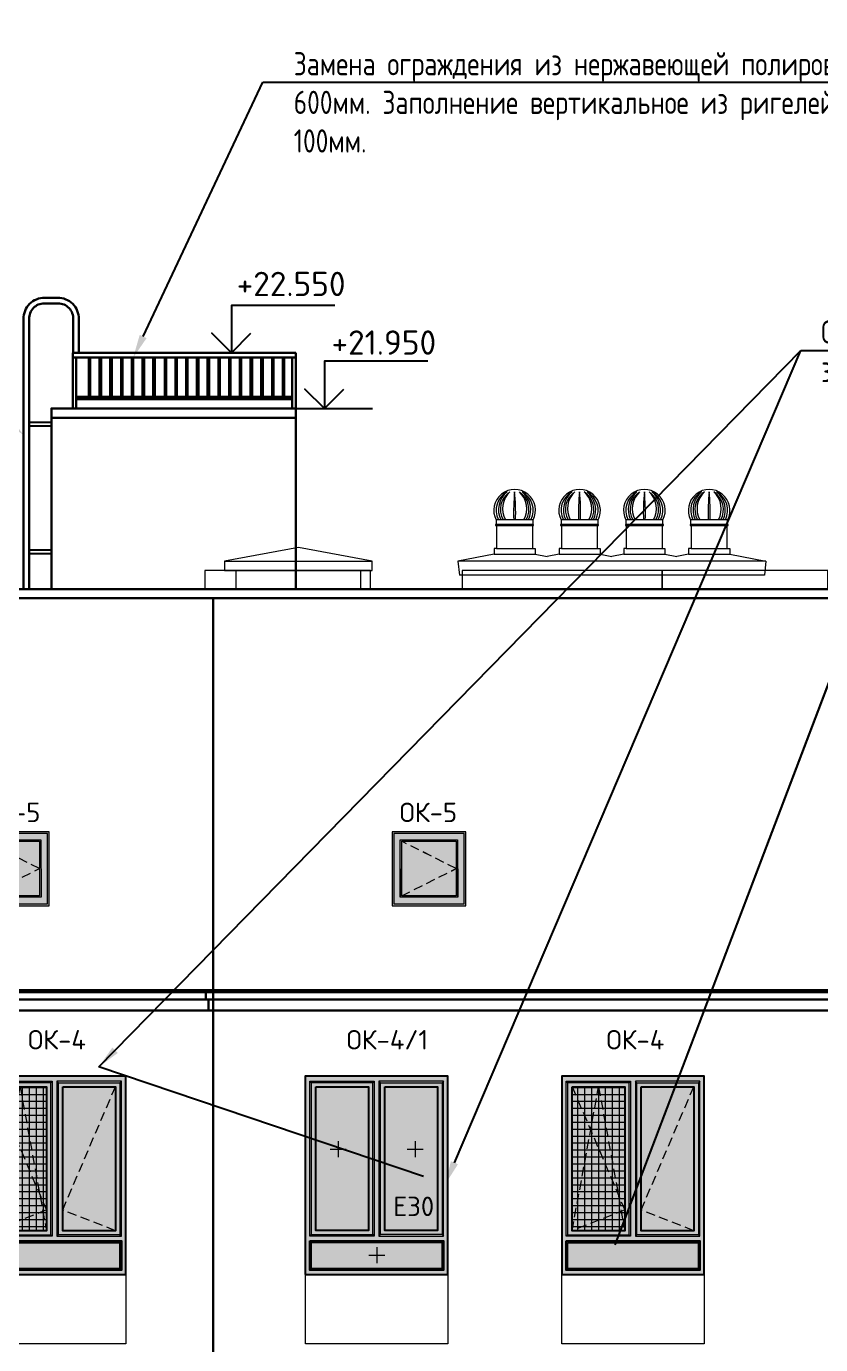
# Model space of a CAD drawing. Header units: millimetres. Extents: x -136099598 to 9192475, y 0 to 555997.
# Drawn here: x -296697 to -288114, y 300397 to 314629 of the extents above; entities that cross this region are included whole.
import ezdxf
from ezdxf import colors
from ezdxf.entities.mleader import LeaderData, LeaderLine
from ezdxf.math import Vec2, Vec3

# ---------------------------------------------------------------- set-up
doc = ezdxf.new("R2010")
doc.units = ezdxf.units.MM
doc.header["$MEASUREMENT"] = 0
doc.linetypes.add('ADSK_Штриховая_ш2 п1', pattern=[3, 2, -1])
doc.layers.get('0').update_dxf_attribs({"color": 250, "lineweight": 9})
doc.layers.add('!_Окно_00_Штрих_Стекло', color=7, linetype='Continuous', lineweight=0, true_color=0x737373)
doc.layers.add('RAL 7016', color=7, linetype='Continuous', lineweight=0, true_color=0x383e42)
for name, color, linetype in [('PDF _0', 7, 'Continuous'), ('PDF _PDF _0', 7, 'Continuous'), ('PDF _Текст', 7, 'Continuous')]:
    doc.layers.add(name, color=color, linetype=linetype)
for name, color, linetype, lineweight in [('АР-Выноски', 5, 'Continuous', 5), ('АР_вентшахты', 7, 'Continuous', 18), ('АР_вентшахты задний план', 8, 'Continuous', 18), ('АР_Выноски для экспертизы', 200, 'Continuous', 9), ('АР_Карниз основная часть 4 этажа', 103, 'Continuous', 30), ('АР_Отметки', 250, 'Continuous', 15), ('Подвал', 250, 'ADSK_Штриховая_ш2 п1', 30), ('РАЗМЕРЫ ВНУТРЕННИЕ', 137, 'Continuous', 5), ('СТЕНЫ кирпич ЛИДЕР', 250, 'Continuous', 15), ('Фасад_тонкие', 7, 'Continuous', 5), ('фасады', 7, 'Continuous', 9)]:
    doc.layers.add(name, color=color, linetype=linetype, lineweight=lineweight)
doc.styles.add('ICOCPEUR', font='isocpeur.ttf')
doc.styles.add('ISOCPEUR', font='isocpeur.ttf', dxfattribs={"width": 0.7})
doc.styles.add('PDF ISOCPEUR', font='isocpeur.ttf')

# ---------------------------------------------------------------- blocks, each defined once
blk = doc.blocks.new('A$Cbb492947')
at = {"layer": '!_Окно_00_Штрих_Стекло'}
h = blk.add_hatch(color=256, dxfattribs=at)
h.dxf.hatch_style = 1
h.set_gradient(color1=(70, 92, 124), color2=(219, 225, 235), name='CURVED')
h.paths.add_polyline_path([(113, 2027), (682, 2027), (682, 473), (113, 473)])
h.paths.add_polyline_path([(1427, 2027), (858, 2027), (858, 473), (1427, 473)])
h.paths.add_polyline_path([(63, 347), (1477, 347), (1477, 63), (63, 63)])
at = {"layer": 'PDF _PDF _0', "lineweight": 0, "true_color": 0x636466}
h = blk.add_hatch(dxfattribs=at)
h.set_pattern_fill('ANSI37', color=251, scale=600, angle=135)
h.set_pattern_definition([(180, (263, 473.496), (-7e-15, -75), []), (270, (263, 473.496), (75, -1e-14), [])])
h.paths.add_polyline_path([(682, 473), (682, 2027), (113, 2026), (113, 474)])
at = {"layer": 'RAL 7016'}
h = blk.add_hatch(color=256, dxfattribs=at)
h.dxf.hatch_style = 1
h.paths.add_polyline_path([(0, 0), (1540, 0), (1540, 2140), (0, 2140)])
h.paths.add_polyline_path([(63, 347), (1477, 347), (1477, 63), (63, 63)], flags=16)
h.paths.add_polyline_path([(858, 2027), (1427, 2027), (1427, 473), (858, 473)], flags=16)
h.paths.add_polyline_path([(113, 2027), (682, 2027), (682, 473), (113, 473)], flags=16)
at = {"layer": 'PDF _0', "linetype": 'ADSK_Штриховая_ш2 п1', "lineweight": 0, "ltscale": 50}
for p, q in [((113, 2027), (682, 697)), ((113, 473), (398, 2027)), ((398, 2027), (682, 473)), ((858, 697), (1427, 2027)), ((682, 697), (113, 473)), ((1427, 473), (858, 697))]:
    blk.add_line(p, q, dxfattribs=at)
at = {"layer": 'PDF _Текст'}
for points in [[(0, 0), (1540, 0), (1540, 2140), (0, 2140)], [(113, 2027), (682, 2027), (682, 473), (113, 473)], [(858, 2027), (1427, 2027), (1427, 473), (858, 473)], [(47, 363), (1493, 363), (1493, 47), (47, 47)], [(63, 347), (1477, 347), (1477, 63), (63, 63)]]:
    blk.add_lwpolyline(points, close=True, dxfattribs=at)
at = {"layer": 'РАЗМЕРЫ ВНУТРЕННИЕ'}
for p, q in [((47, 2086), (63, 2070)), ((729, 2070), (745, 2086)), ((812, 2070), (796, 2086)), ((1493, 2086), (1477, 2070)), ((63, 430), (47, 414)), ((729, 430), (745, 414)), ((812, 430), (796, 414)), ((1477, 430), (1493, 414))]:
    blk.add_line(p, q, dxfattribs=at)
at = {"layer": 'РАЗМЕРЫ ВНУТРЕННИЕ', "color": 7}
for points in [[(745, 414), (47, 414), (47, 2086), (745, 2086)], [(796, 414), (1493, 414), (1493, 2086), (796, 2086)]]:
    blk.add_lwpolyline(points, close=True, dxfattribs=at)
at = {"layer": 'РАЗМЕРЫ ВНУТРЕННИЕ'}
for points in [[(63, 430), (729, 430), (729, 2070), (63, 2070)], [(1477, 430), (812, 430), (812, 2070), (1477, 2070)]]:
    blk.add_lwpolyline(points, close=True, dxfattribs=at)
at = {"layer": 'PDF _Текст', "lineweight": 0, "insert": (483, 2429), "char_height": 210, "attachment_point": 7, "style": 'PDF ISOCPEUR'}
blk.add_mtext('ОК-4', dxfattribs=at)
blk = doc.blocks.new('A$C51732155')
at = {"layer": '!_Окно_00_Штрих_Стекло'}
h = blk.add_hatch(color=256, dxfattribs=at)
h.dxf.hatch_style = 1
h.set_gradient(color1=(70, 92, 124), color2=(219, 225, 235), name='CURVED')
h.paths.add_polyline_path([(104, 106), (693, 106), (693, 695), (104, 695)])
at = {"layer": 'RAL 7016', "ltscale": 100, "transparency": 33554687}
h = blk.add_hatch(color=256, dxfattribs=at)
h.dxf.hatch_style = 1
h.paths.add_polyline_path([(798, 798), (0, 798), (0, 0), (798, 0)])
h.paths.add_polyline_path([(693, 695), (693, 106), (104, 106), (104, 695)], flags=16)
at = {"layer": 'PDF _0', "lineweight": 0}
blk.add_lwpolyline([(89, 710), (708, 710), (709, 92), (89, 92)], close=True, dxfattribs=at)
at = {"layer": 'PDF _0', "linetype": 'ADSK_Штриховая_ш2 п1', "lineweight": 0, "ltscale": 50}
blk.add_lwpolyline([(104, 106), (693, 401), (104, 695)], dxfattribs=at)
at = {"layer": 'PDF _PDF _0', "lineweight": 0}
for points in [[(0, 0), (798, 0), (798, 798), (0, 798)], [(20, 20), (778, 20), (778, 778), (20, 778)], [(693, 106), (104, 106), (104, 695), (693, 695)]]:
    blk.add_lwpolyline(points, close=True, dxfattribs=at)
at = {"layer": 'PDF _Текст', "lineweight": 0, "insert": (81, 902), "char_height": 210, "attachment_point": 7, "style": 'PDF ISOCPEUR'}
blk.add_mtext('ОК-5', dxfattribs=at)
blk = doc.blocks.new('A$C62938759')
at = {"layer": '!_Окно_00_Штрих_Стекло'}
h = blk.add_hatch(color=256, dxfattribs=at)
h.dxf.hatch_style = 1
h.set_gradient(color1=(70, 92, 124), color2=(219, 225, 235), name='CURVED')
h.paths.add_polyline_path([(-986, 327), (-417, 327), (-417, -1226), (-986, -1226)])
h.paths.add_polyline_path([(328, 327), (-241, 327), (-241, -1226), (328, -1226)])
h.paths.add_polyline_path([(-1036, -1352), (378, -1352), (378, -1637), (-1036, -1637)])
at = {"layer": 'RAL 7016'}
h = blk.add_hatch(color=256, dxfattribs=at)
h.dxf.hatch_style = 1
h.paths.add_polyline_path([(-1099, -1700), (441, -1700), (441, 440), (-1099, 440)])
h.paths.add_polyline_path([(-1036, -1352), (378, -1352), (378, -1637), (-1036, -1637)], flags=16)
h.paths.add_polyline_path([(-241, 327), (328, 327), (328, -1226), (-241, -1226)], flags=16)
h.paths.add_polyline_path([(-986, 327), (-417, 327), (-417, -1226), (-986, -1226)], flags=16)
at = {"layer": 'PDF _PDF _0', "lineweight": 0}
for p, q in [((-745, -260), (-745, -432)), ((87, -260), (87, -432)), ((-831, -346), (-658, -346)), ((1, -346), (173, -346)), ((-327, -1404), (-327, -1576)), ((-414, -1490), (-241, -1490))]:
    blk.add_line(p, q, dxfattribs=at)
at = {"layer": 'PDF _Текст'}
for points in [[(-1099, -1700), (441, -1700), (441, 440), (-1099, 440)], [(-986, 327), (-417, 327), (-417, -1226), (-986, -1226)], [(-241, 327), (328, 327), (328, -1226), (-241, -1226)], [(-1052, -1336), (394, -1336), (394, -1653), (-1052, -1653)], [(-1036, -1352), (378, -1352), (378, -1637), (-1036, -1637)]]:
    blk.add_lwpolyline(points, close=True, dxfattribs=at)
at = {"layer": 'РАЗМЕРЫ ВНУТРЕННИЕ'}
for p, q in [((-1052, 386), (-1036, 370)), ((-370, 370), (-354, 386)), ((-287, 370), (-303, 386)), ((394, 386), (378, 370)), ((-1036, -1269), (-1052, -1285)), ((-370, -1269), (-354, -1285)), ((-287, -1269), (-303, -1285)), ((378, -1269), (394, -1285))]:
    blk.add_line(p, q, dxfattribs=at)
at = {"layer": 'РАЗМЕРЫ ВНУТРЕННИЕ', "color": 7}
for points in [[(-354, -1285), (-1052, -1285), (-1052, 386), (-354, 386)], [(-303, -1285), (394, -1285), (394, 386), (-303, 386)]]:
    blk.add_lwpolyline(points, close=True, dxfattribs=at)
at = {"layer": 'РАЗМЕРЫ ВНУТРЕННИЕ'}
for points in [[(-1036, -1269), (-370, -1269), (-370, 370), (-1036, 370)], [(378, -1269), (-287, -1269), (-287, 370), (378, 370)]]:
    blk.add_lwpolyline(points, close=True, dxfattribs=at)
at = {"layer": 'PDF _Текст', "lineweight": 0, "insert": (-654, 729), "char_height": 210, "attachment_point": 7, "style": 'PDF ISOCPEUR'}
blk.add_mtext('ОК-4/1', dxfattribs=at)
at = {"layer": 'PDF _Текст', "color": 1, "lineweight": 0, "insert": (-149, -1069), "char_height": 210, "attachment_point": 7, "style": 'PDF ISOCPEUR'}
blk.add_mtext('E30', dxfattribs=at)
blk = doc.blocks.new('Карниз основная часть')
at = {"layer": 'АР_Карниз основная часть 4 этажа', "ltscale": 150}
for points in [[(-350192, 304004), (-350242, 304004), (-350242, 304124), (-350272, 304124), (-350272, 304204), (-350192, 304224)], [(-350272, 304204), (-350192, 304204)], [(-350242, 304124), (-350192, 304124)]]:
    blk.add_lwpolyline(points, dxfattribs=at)
blk = doc.blocks.new('_DotSmall')
at = {"color": 0, "linetype": 'ByBlock', "const_width": 0.5}
blk.add_lwpolyline([(-0.0625, 0, 1), (0.0625, 0, 1)], format="xyb", close=True, dxfattribs=at)

msp = doc.modelspace()

# ---------------------------------------------------------------- linework, layer by layer
at = {"lineweight": 30, "ltscale": 150}
msp.add_line((-296194.9, 311053.9, 0), (-296194.9, 311104.4, 0), dxfattribs=at)
at = {"layer": 'PDF _0', "lineweight": 0}
msp.add_lwpolyline([(-292655.9, 305845.6), (-292036.7, 305845.6), (-292036.2, 305227.3), (-292655.4, 305227.3)], close=True, dxfattribs=at)
msp.add_lwpolyline([(-292655.9, 305845.6), (-292036.7, 305845.6), (-292036.2, 305227.3), (-292655.4, 305227.3)], close=True, dxfattribs=at)
msp.add_lwpolyline([(-292655.9, 305845.6), (-292036.7, 305845.6), (-292036.2, 305227.3), (-292655.4, 305227.3)], close=True, dxfattribs=at)
msp.add_lwpolyline([(-292655.9, 305845.6), (-292036.7, 305845.6), (-292036.2, 305227.3), (-292655.4, 305227.3)], close=True, dxfattribs=at)
msp.add_lwpolyline([(-292655.9, 305845.6), (-292036.7, 305845.6), (-292036.2, 305227.3), (-292655.4, 305227.3)], close=True, dxfattribs=at)
msp.add_lwpolyline([(-292655.9, 305845.6), (-292036.7, 305845.6), (-292036.2, 305227.3), (-292655.4, 305227.3)], close=True, dxfattribs=at)
msp.add_lwpolyline([(-292655.9, 305845.6), (-292036.7, 305845.6), (-292036.2, 305227.3), (-292655.4, 305227.3)], close=True, dxfattribs=at)
msp.add_lwpolyline([(-292655.9, 305845.6), (-292036.7, 305845.6), (-292036.2, 305227.3), (-292655.4, 305227.3)], close=True, dxfattribs=at)
msp.add_lwpolyline([(-292655.9, 305845.6), (-292036.7, 305845.6), (-292036.2, 305227.3), (-292655.4, 305227.3)], close=True, dxfattribs=at)
msp.add_lwpolyline([(-292655.9, 305845.6), (-292036.7, 305845.6), (-292036.2, 305227.3), (-292655.4, 305227.3)], close=True, dxfattribs=at)
msp.add_lwpolyline([(-292655.9, 305845.6), (-292036.7, 305845.6), (-292036.2, 305227.3), (-292655.4, 305227.3)], close=True, dxfattribs=at)
msp.add_lwpolyline([(-292655.9, 305845.6), (-292036.7, 305845.6), (-292036.2, 305227.3), (-292655.4, 305227.3)], close=True, dxfattribs=at)
msp.add_lwpolyline([(-292655.9, 305845.6), (-292036.7, 305845.6), (-292036.2, 305227.3), (-292655.4, 305227.3)], close=True, dxfattribs=at)
msp.add_lwpolyline([(-292655.9, 305845.6), (-292036.7, 305845.6), (-292036.2, 305227.3), (-292655.4, 305227.3)], close=True, dxfattribs=at)
msp.add_lwpolyline([(-292655.9, 305845.6), (-292036.7, 305845.6), (-292036.2, 305227.3), (-292655.4, 305227.3)], close=True, dxfattribs=at)
msp.add_lwpolyline([(-292655.9, 305845.6), (-292036.7, 305845.6), (-292036.2, 305227.3), (-292655.4, 305227.3)], close=True, dxfattribs=at)
msp.add_lwpolyline([(-292655.9, 305845.6), (-292036.7, 305845.6), (-292036.2, 305227.3), (-292655.4, 305227.3)], close=True, dxfattribs=at)
msp.add_lwpolyline([(-292655.9, 305845.6), (-292036.7, 305845.6), (-292036.2, 305227.3), (-292655.4, 305227.3)], close=True, dxfattribs=at)
at = {"layer": 'PDF _0', "linetype": 'ADSK_Штриховая_ш2 п1', "lineweight": 0, "ltscale": 50}
msp.add_lwpolyline([(-292640.9, 305241.3), (-292051.7, 305536), (-292640.9, 305830.6)], dxfattribs=at)
msp.add_lwpolyline([(-292640.9, 305241.3), (-292051.7, 305536), (-292640.9, 305830.6)], dxfattribs=at)
msp.add_lwpolyline([(-292640.9, 305241.3), (-292051.7, 305536), (-292640.9, 305830.6)], dxfattribs=at)
msp.add_lwpolyline([(-292640.9, 305241.3), (-292051.7, 305536), (-292640.9, 305830.6)], dxfattribs=at)
msp.add_lwpolyline([(-292640.9, 305241.3), (-292051.7, 305536), (-292640.9, 305830.6)], dxfattribs=at)
msp.add_lwpolyline([(-292640.9, 305241.3), (-292051.7, 305536), (-292640.9, 305830.6)], dxfattribs=at)
msp.add_lwpolyline([(-292640.9, 305241.3), (-292051.7, 305536), (-292640.9, 305830.6)], dxfattribs=at)
msp.add_lwpolyline([(-292640.9, 305241.3), (-292051.7, 305536), (-292640.9, 305830.6)], dxfattribs=at)
msp.add_lwpolyline([(-292640.9, 305241.3), (-292051.7, 305536), (-292640.9, 305830.6)], dxfattribs=at)
msp.add_lwpolyline([(-292640.9, 305241.3), (-292051.7, 305536), (-292640.9, 305830.6)], dxfattribs=at)
msp.add_lwpolyline([(-292640.9, 305241.3), (-292051.7, 305536), (-292640.9, 305830.6)], dxfattribs=at)
msp.add_lwpolyline([(-292640.9, 305241.3), (-292051.7, 305536), (-292640.9, 305830.6)], dxfattribs=at)
msp.add_lwpolyline([(-292640.9, 305241.3), (-292051.7, 305536), (-292640.9, 305830.6)], dxfattribs=at)
msp.add_lwpolyline([(-292640.9, 305241.3), (-292051.7, 305536), (-292640.9, 305830.6)], dxfattribs=at)
msp.add_lwpolyline([(-292640.9, 305241.3), (-292051.7, 305536), (-292640.9, 305830.6)], dxfattribs=at)
msp.add_lwpolyline([(-292640.9, 305241.3), (-292051.7, 305536), (-292640.9, 305830.6)], dxfattribs=at)
msp.add_lwpolyline([(-292640.9, 305241.3), (-292051.7, 305536), (-292640.9, 305830.6)], dxfattribs=at)
msp.add_lwpolyline([(-292640.9, 305241.3), (-292051.7, 305536), (-292640.9, 305830.6)], dxfattribs=at)
at = {"layer": 'PDF _PDF _0', "lineweight": 0}
for points in [[(-292744.8, 305135.4), (-291946.8, 305135.4), (-291946.8, 305933.6), (-292744.8, 305933.6)], [(-292744.8, 305135.4), (-291946.8, 305135.4), (-291946.8, 305933.6), (-292744.8, 305933.6)], [(-292744.8, 305135.4), (-291946.8, 305135.4), (-291946.8, 305933.6), (-292744.8, 305933.6)], [(-292744.8, 305135.4), (-291946.8, 305135.4), (-291946.8, 305933.6), (-292744.8, 305933.6)], [(-292744.8, 305135.4), (-291946.8, 305135.4), (-291946.8, 305933.6), (-292744.8, 305933.6)], [(-292744.8, 305135.4), (-291946.8, 305135.4), (-291946.8, 305933.6), (-292744.8, 305933.6)], [(-292744.8, 305135.4), (-291946.8, 305135.4), (-291946.8, 305933.6), (-292744.8, 305933.6)], [(-292744.8, 305135.4), (-291946.8, 305135.4), (-291946.8, 305933.6), (-292744.8, 305933.6)], [(-292744.8, 305135.4), (-291946.8, 305135.4), (-291946.8, 305933.6), (-292744.8, 305933.6)], [(-292744.8, 305135.4), (-291946.8, 305135.4), (-291946.8, 305933.6), (-292744.8, 305933.6)], [(-292744.8, 305135.4), (-291946.8, 305135.4), (-291946.8, 305933.6), (-292744.8, 305933.6)], [(-292744.8, 305135.4), (-291946.8, 305135.4), (-291946.8, 305933.6), (-292744.8, 305933.6)], [(-292744.8, 305135.4), (-291946.8, 305135.4), (-291946.8, 305933.6), (-292744.8, 305933.6)], [(-292744.8, 305135.4), (-291946.8, 305135.4), (-291946.8, 305933.6), (-292744.8, 305933.6)], [(-292744.8, 305135.4), (-291946.8, 305135.4), (-291946.8, 305933.6), (-292744.8, 305933.6)], [(-292744.8, 305135.4), (-291946.8, 305135.4), (-291946.8, 305933.6), (-292744.8, 305933.6)], [(-292744.8, 305135.4), (-291946.8, 305135.4), (-291946.8, 305933.6), (-292744.8, 305933.6)], [(-292744.8, 305135.4), (-291946.8, 305135.4), (-291946.8, 305933.6), (-292744.8, 305933.6)], [(-292724.8, 305155.4), (-291966.8, 305155.4), (-291966.8, 305913.6), (-292724.8, 305913.6)], [(-292724.8, 305155.4), (-291966.8, 305155.4), (-291966.8, 305913.6), (-292724.8, 305913.6)], [(-292724.8, 305155.4), (-291966.8, 305155.4), (-291966.8, 305913.6), (-292724.8, 305913.6)], [(-292724.8, 305155.4), (-291966.8, 305155.4), (-291966.8, 305913.6), (-292724.8, 305913.6)], [(-292724.8, 305155.4), (-291966.8, 305155.4), (-291966.8, 305913.6), (-292724.8, 305913.6)], [(-292724.8, 305155.4), (-291966.8, 305155.4), (-291966.8, 305913.6), (-292724.8, 305913.6)], [(-292724.8, 305155.4), (-291966.8, 305155.4), (-291966.8, 305913.6), (-292724.8, 305913.6)], [(-292724.8, 305155.4), (-291966.8, 305155.4), (-291966.8, 305913.6), (-292724.8, 305913.6)], [(-292724.8, 305155.4), (-291966.8, 305155.4), (-291966.8, 305913.6), (-292724.8, 305913.6)], [(-292724.8, 305155.4), (-291966.8, 305155.4), (-291966.8, 305913.6), (-292724.8, 305913.6)], [(-292724.8, 305155.4), (-291966.8, 305155.4), (-291966.8, 305913.6), (-292724.8, 305913.6)], [(-292724.8, 305155.4), (-291966.8, 305155.4), (-291966.8, 305913.6), (-292724.8, 305913.6)], [(-292724.8, 305155.4), (-291966.8, 305155.4), (-291966.8, 305913.6), (-292724.8, 305913.6)], [(-292724.8, 305155.4), (-291966.8, 305155.4), (-291966.8, 305913.6), (-292724.8, 305913.6)], [(-292724.8, 305155.4), (-291966.8, 305155.4), (-291966.8, 305913.6), (-292724.8, 305913.6)], [(-292724.8, 305155.4), (-291966.8, 305155.4), (-291966.8, 305913.6), (-292724.8, 305913.6)], [(-292724.8, 305155.4), (-291966.8, 305155.4), (-291966.8, 305913.6), (-292724.8, 305913.6)], [(-292724.8, 305155.4), (-291966.8, 305155.4), (-291966.8, 305913.6), (-292724.8, 305913.6)], [(-292051.7, 305241.3), (-292640.9, 305241.3), (-292640.9, 305830.6), (-292051.7, 305830.6)], [(-292051.7, 305241.3), (-292640.9, 305241.3), (-292640.9, 305830.6), (-292051.7, 305830.6)], [(-292051.7, 305241.3), (-292640.9, 305241.3), (-292640.9, 305830.6), (-292051.7, 305830.6)], [(-292051.7, 305241.3), (-292640.9, 305241.3), (-292640.9, 305830.6), (-292051.7, 305830.6)], [(-292051.7, 305241.3), (-292640.9, 305241.3), (-292640.9, 305830.6), (-292051.7, 305830.6)], [(-292051.7, 305241.3), (-292640.9, 305241.3), (-292640.9, 305830.6), (-292051.7, 305830.6)], [(-292051.7, 305241.3), (-292640.9, 305241.3), (-292640.9, 305830.6), (-292051.7, 305830.6)], [(-292051.7, 305241.3), (-292640.9, 305241.3), (-292640.9, 305830.6), (-292051.7, 305830.6)], [(-292051.7, 305241.3), (-292640.9, 305241.3), (-292640.9, 305830.6), (-292051.7, 305830.6)], [(-292051.7, 305241.3), (-292640.9, 305241.3), (-292640.9, 305830.6), (-292051.7, 305830.6)], [(-292051.7, 305241.3), (-292640.9, 305241.3), (-292640.9, 305830.6), (-292051.7, 305830.6)], [(-292051.7, 305241.3), (-292640.9, 305241.3), (-292640.9, 305830.6), (-292051.7, 305830.6)], [(-292051.7, 305241.3), (-292640.9, 305241.3), (-292640.9, 305830.6), (-292051.7, 305830.6)], [(-292051.7, 305241.3), (-292640.9, 305241.3), (-292640.9, 305830.6), (-292051.7, 305830.6)], [(-292051.7, 305241.3), (-292640.9, 305241.3), (-292640.9, 305830.6), (-292051.7, 305830.6)], [(-292051.7, 305241.3), (-292640.9, 305241.3), (-292640.9, 305830.6), (-292051.7, 305830.6)], [(-292051.7, 305241.3), (-292640.9, 305241.3), (-292640.9, 305830.6), (-292051.7, 305830.6)], [(-292051.7, 305241.3), (-292640.9, 305241.3), (-292640.9, 305830.6), (-292051.7, 305830.6)]]:
    msp.add_lwpolyline(points, close=True, dxfattribs=at)
at = {"layer": 'АР_вентшахты', "ltscale": 150}
for p, q in [((-291615.6, 308990.6), (-291225.6, 308990.6)), ((-290913.8, 308990.6), (-290523.8, 308990.6)), ((-290213.8, 308990.6), (-289823.8, 308990.6)), ((-289513.8, 308990.6), (-289123.8, 308990.6)), ((-288706, 308853.6), (-292033.4, 308853.6)), ((-291642.4, 308930.3), (-291198.8, 308930.3)), ((-290940.6, 308930.3), (-290497, 308930.3)), ((-290240.6, 308930.3), (-289797, 308930.3)), ((-289540.6, 308930.3), (-289097, 308930.3)), ((-288722.1, 308703.5), (-292017.3, 308703.5))]:
    msp.add_line(p, q, dxfattribs=at)
at = {"layer": 'АР_вентшахты', "color": 18, "ltscale": 150, "true_color": 0x000000}
for points in [[(-291620.6, 309250.6), (-291220.6, 309250.6), (-291220.6, 309300.6), (-291620.6, 309300.6)], [(-290918.8, 309250.6), (-290518.8, 309250.6), (-290518.8, 309300.6), (-290918.8, 309300.6)], [(-290218.8, 309250.6), (-289818.8, 309250.6), (-289818.8, 309300.6), (-290218.8, 309300.6)], [(-289518.8, 309250.6), (-289118.8, 309250.6), (-289118.8, 309300.6), (-289518.8, 309300.6)], [(-291625.6, 309240.6), (-291215.6, 309240.6), (-291215.6, 309250.6), (-291625.6, 309250.6)], [(-291615.6, 308990.6), (-291225.6, 308990.6), (-291225.6, 309240.6), (-291615.6, 309240.6)], [(-290923.8, 309240.6), (-290513.8, 309240.6), (-290513.8, 309250.6), (-290923.8, 309250.6)], [(-290913.8, 308990.6), (-290523.8, 308990.6), (-290523.8, 309240.6), (-290913.8, 309240.6)], [(-290223.8, 309240.6), (-289813.8, 309240.6), (-289813.8, 309250.6), (-290223.8, 309250.6)], [(-290213.8, 308990.6), (-289823.8, 308990.6), (-289823.8, 309240.6), (-290213.8, 309240.6)], [(-289523.8, 309240.6), (-289113.8, 309240.6), (-289113.8, 309250.6), (-289523.8, 309250.6)], [(-289513.8, 308990.6), (-289123.8, 308990.6), (-289123.8, 309240.6), (-289513.8, 309240.6)]]:
    msp.add_lwpolyline(points, close=True, dxfattribs=at)
for points in [[(-291420.6, 309300.6), (-291430.6, 309300.6)], [(-290718.8, 309300.6), (-290728.8, 309300.6)], [(-290018.8, 309300.6), (-290028.8, 309300.6)], [(-289318.8, 309300.6), (-289328.8, 309300.6)]]:
    msp.add_lwpolyline(points, dxfattribs=at)
at = {"layer": 'АР_вентшахты', "ltscale": 150}
for points in [[(-294555, 308853.6), (-292959, 308853.6), (-293757, 309003.6), (-294555, 308853.6), (-294555, 308753.6), (-292959, 308753.6), (-292959, 308853.6)], [(-291615.6, 308990.6), (-291642.4, 308990.6), (-291642.4, 308930.3), (-292033.4, 308853.6), (-292017.3, 308703.5)], [(-291225.6, 308990.6), (-291198.8, 308990.6), (-291198.8, 308930.3), (-291069.7, 308905)], [(-290913.8, 308990.6), (-290940.6, 308990.6), (-290940.6, 308930.3), (-291069.7, 308905)], [(-290523.8, 308990.6), (-290497, 308990.6), (-290497, 308930.3), (-290368.8, 308905.2)], [(-290213.8, 308990.6), (-290240.6, 308990.6), (-290240.6, 308930.3), (-290368.8, 308905.2)], [(-289823.8, 308990.6), (-289797, 308990.6), (-289797, 308930.3), (-289668.8, 308905.2)], [(-289513.8, 308990.6), (-289540.6, 308990.6), (-289540.6, 308930.3), (-289668.8, 308905.2)], [(-289123.8, 308990.6), (-289097, 308990.6), (-289097, 308930.3), (-288706, 308853.6), (-288722.1, 308703.5)]]:
    msp.add_lwpolyline(points, dxfattribs=at)
for points in [[(-294433, 308553.5), (-293081, 308553.5), (-293081, 308753.6), (-294433, 308753.6)], [(-289826.3, 308553.5), (-288036.3, 308553.5), (-288036.3, 308753.6), (-289826.3, 308753.6)]]:
    msp.add_lwpolyline(points, close=True, dxfattribs=at)
at = {"layer": 'АР_вентшахты', "color": 18, "ltscale": 150, "true_color": 0x000000}
for centre, radius, start, end in [((-291420.6, 309403.7), 225, 332.73396, 207.26604), ((-291395.6, 309404.6), 225.4, 118.00131, 207.48123), ((-291344, 309408.3), 250.9, 128.87146, 205.42028), ((-291345.6, 309412.2), 229.1, 123.3081, 209.17251), ((-291303.8, 309420.9), 248, 132.52073, 209.0317), ((-289165.5, 309377.6), 2266.5, 174.27442, 181.94602), ((-293675.8, 309377.6), 2266.5, 358.05398, 5.72558), ((-291495.6, 309412.2), 229.1, 330.82749, 56.6919), ((-291537.4, 309420.9), 248, 330.9683, 47.47927), ((-291497.3, 309408.3), 250.9, 334.57972, 51.12854), ((-291445.6, 309404.6), 225.4, 332.51877, 61.99869), ((-290718.8, 309403.7), 225, 332.73396, 207.26604), ((-290693.8, 309404.6), 225.4, 118.00131, 207.48123), ((-290642.2, 309408.3), 250.9, 128.87146, 205.42028), ((-290643.8, 309412.2), 229.1, 123.3081, 209.17251), ((-290602, 309420.9), 248, 132.52073, 209.0317), ((-288463.6, 309377.6), 2266.5, 174.27442, 181.94602), ((-292974, 309377.6), 2266.5, 358.05398, 5.72558), ((-290793.8, 309412.2), 229.1, 330.82749, 56.6919), ((-290835.6, 309420.9), 248, 330.9683, 47.47927), ((-290795.4, 309408.3), 250.9, 334.57972, 51.12854), ((-290743.8, 309404.6), 225.4, 332.51877, 61.99869), ((-290018.8, 309403.7), 225, 332.73396, 207.26604), ((-289993.8, 309404.6), 225.4, 118.00131, 207.48123), ((-289942.2, 309408.3), 250.9, 128.87146, 205.42028), ((-289943.8, 309412.2), 229.1, 123.3081, 209.17251), ((-289902, 309420.9), 248, 132.52073, 209.0317), ((-287763.6, 309377.6), 2266.5, 174.27442, 181.94602), ((-292274, 309377.6), 2266.5, 358.05398, 5.72558), ((-290093.8, 309412.2), 229.1, 330.82749, 56.6919), ((-290135.6, 309420.9), 248, 330.9683, 47.47927), ((-290095.4, 309408.3), 250.9, 334.57972, 51.12854), ((-290043.8, 309404.6), 225.4, 332.51877, 61.99869), ((-289318.8, 309403.7), 225, 332.73396, 207.26604), ((-289293.8, 309404.6), 225.4, 118.00131, 207.48123), ((-289242.2, 309408.3), 250.9, 128.87146, 205.42028), ((-289243.8, 309412.2), 229.1, 123.3081, 209.17251), ((-289202, 309420.9), 248, 132.52073, 209.0317), ((-287063.6, 309377.6), 2266.5, 174.27442, 181.94602), ((-291574, 309377.6), 2266.5, 358.05398, 5.72558), ((-289393.8, 309412.2), 229.1, 330.82749, 56.6919), ((-289435.6, 309420.9), 248, 330.9683, 47.47927), ((-289395.4, 309408.3), 250.9, 334.57972, 51.12854), ((-289343.8, 309404.6), 225.4, 332.51877, 61.99869)]:
    msp.add_arc(centre, radius, start, end, dxfattribs=at)
at = {"layer": 'АР_вентшахты задний план', "ltscale": 150}
for points in [[(-294767, 308553.5), (-292977, 308553.5), (-292977, 308753.6), (-294767, 308753.6)], [(-291987, 308553.5), (-289826.3, 308553.5), (-289826.3, 308753.6), (-291987, 308753.6)]]:
    msp.add_lwpolyline(points, close=True, dxfattribs=at)
at = {"layer": 'АР_Выноски для экспертизы', "linetype": 'ByBlock', "lineweight": -2}
msp.add_line((-288327.9, 311128.7), (-288133.3, 311128.7), dxfattribs=at)
msp.add_line((-288327.9, 311128.7), (-288133.3, 311128.7), dxfattribs=at)
for points in [[(-295737.4, 303575), (-288327.9, 311128.7)], [(-295737.4, 303575), (-288327.9, 311128.7)], [(-292071.2, 302360.5), (-288327.9, 311128.7)], [(-292071.2, 302360.5), (-288327.9, 311128.7)], [(-288133.3, 311128.7), (-281068.3, 311128.7)], [(-288133.3, 311128.7), (-281068.3, 311128.7)], [(-290335.8, 301475.2), (-287106.3, 309957.6)], [(-290335.8, 301475.2), (-287106.3, 309957.6)]]:
    msp.add_lwpolyline(points, dxfattribs=at)
at = {"layer": 'АР_Выноски для экспертизы'}
for points in [[(-295707.7, 303545.8), (-295912.5, 303396.6), (-295767.2, 303604.2)], [(-295707.7, 303545.8), (-295912.5, 303396.6), (-295767.2, 303604.2)], [(-292032.9, 302344.1), (-292169.4, 302130.6), (-292109.5, 302376.9)], [(-292032.9, 302344.1), (-292169.4, 302130.6), (-292109.5, 302376.9)]]:
    msp.add_solid(points, dxfattribs=at)
at = {"layer": 'АР_Карниз основная часть 4 этажа', "ltscale": 150}
for points in [[(-310755.8, 304222.7), (-281257, 304222.7)], [(-310755.8, 304202.7), (-281257, 304202.7)], [(-310755.8, 304122.7), (-281257, 304122.7)], [(-310755.8, 304002.7), (-281257, 304003.6)]]:
    msp.add_lwpolyline(points, dxfattribs=at)
at = {"layer": 'СТЕНЫ кирпич ЛИДЕР', "lineweight": 25, "ltscale": 100}
for p, q in [((-296666.6, 310354.8, 0), (-296425.4, 310354.8, 0)), ((-296666.6, 310314.8, 0), (-296425.4, 310314.8, 0)), ((-296666.7, 308977, 0), (-296425.4, 308977, 0)), ((-296666.7, 308937, 0), (-296425.4, 308937, 0))]:
    msp.add_line(p, q, dxfattribs=at)
at = {"layer": 'СТЕНЫ кирпич ЛИДЕР', "lineweight": 30, "ltscale": 100}
for p, q in [((-350192, 308453.6), (-281257, 308453.6)), ((-294677, 287771.4), (-294677, 308453.6))]:
    msp.add_line(p, q, dxfattribs=at)
msp.add_lwpolyline([(-350192, 308553.5), (-281256.6, 308553.5), (-281256.6, 308453.6), (-350192, 308453.6)], close=True, dxfattribs=at)
at = {"layer": 'СТЕНЫ кирпич ЛИДЕР', "ltscale": 100}
for points in [[(-297162, 301153.6), (-295621.8, 301153.6), (-295621.8, 300405.1), (-297162, 300405.1)], [(-293682, 301153.6), (-292141.8, 301153.6), (-292141.8, 300405.1), (-293682, 300405.1)], [(-290912, 301153.6), (-289371.8, 301153.6), (-289371.8, 300405.1), (-290912, 300405.1)]]:
    msp.add_lwpolyline(points, close=True, dxfattribs=at)
at = {"layer": 'Фасад_тонкие', "lineweight": 25}
for p, q in [((-295076.4, 311104.5, 0), (-294512.9, 311104.5, 0)), ((-293802.8, 310503.9), (-293143.9, 310503.9)), ((-293520.9, 310503.6, 0), (-292957.4, 310503.6, 0))]:
    msp.add_line(p, q, dxfattribs=at)
at = {"layer": 'Фасад_тонкие', "lineweight": 25, "elevation": 0}
msp.add_lwpolyline([(-293364.6, 311615.6), (-294480.3, 311615.7), (-294480.4, 311104.7), (-294693.7, 311314.6), (-294480.4, 311104.7), (-294271.4, 311314.6)], dxfattribs=at)
at = {"layer": 'Фасад_тонкие', "lineweight": 25}
msp.add_lwpolyline([(-292357.6, 311013.8), (-293473.3, 311013.9), (-293473.4, 310503.9), (-293686.7, 310712.9), (-293473.4, 310503.9), (-293264.4, 310712.8)], dxfattribs=at)
at = {"layer": 'фасады', "lineweight": 30, "ltscale": 150, "elevation": 0}
for points in [[(-296726.6, 308553.3), (-296726.6, 311469.4, -0.428318), (-296498.6, 311697.4), (-296358.6, 311697.4, -0.4282879), (-296130.6, 311469.4), (-296130.6, 311100.4)], [(-296666.6, 308553.3), (-296666.6, 311470.2, -0.4229742), (-296503.9, 311637.4), (-296353.3, 311637.4, -0.4296737), (-296190.6, 311466.1), (-296190.6, 311100.4)]]:
    msp.add_lwpolyline(points, format="xyb", dxfattribs=at)
for points in [[(-296194.9, 311104.7), (-293785.4, 311104.8)], [(-296194.9, 310503.9), (-296194.9, 311053.9), (-296156.9, 311053.9), (-296156.9, 310503.9), (-296194.9, 310503.9)], [(-296194.9, 311053.6), (-293785.4, 311053.8)], [(-296194.9, 310503.7), (-296194.9, 311053.6), (-296156.9, 311053.6), (-296156.9, 310503.7), (-296194.9, 310503.7)], [(-296022.9, 311053.3), (-296022.9, 310628.5), (-296022.9, 310628.5)], [(-296006.9, 310628.5), (-296006.9, 311053.3)], [(-295905.7, 311053.9), (-295905.7, 310629), (-295905.7, 310629)], [(-295889.7, 310629), (-295889.7, 311053.9)], [(-295789.3, 311053.9), (-295789.3, 310629), (-295789.3, 310629)], [(-295773.3, 310629), (-295773.3, 311053.9)], [(-295673.3, 311053.9), (-295673.3, 310629), (-295673.3, 310629)], [(-295657.3, 310629), (-295657.3, 311053.9)], [(-295557.3, 311053.9), (-295557.3, 310629), (-295557.3, 310629)], [(-295541.3, 310629), (-295541.3, 311053.9)], [(-295441.3, 311053.9), (-295441.3, 310629), (-295441.3, 310629)], [(-295425.3, 310629), (-295425.3, 311053.9)], [(-295325.3, 311053.9), (-295325.3, 310629), (-295325.3, 310629)], [(-295309.3, 310629), (-295309.3, 311053.9)], [(-295201.7, 311053.3), (-295201.7, 310628.5), (-295201.7, 310628.5)], [(-295185.7, 310628.5), (-295185.7, 311053.3)], [(-295085.7, 311053.3), (-295085.7, 310628.5), (-295085.7, 310628.5)], [(-295069.7, 310628.5), (-295069.7, 311053.3)], [(-294969.7, 311053.3), (-294969.7, 310628.5), (-294969.7, 310628.5)], [(-294953.7, 310628.5), (-294953.7, 311053.3)], [(-294853.7, 311053.3), (-294853.7, 310628.5), (-294853.7, 310628.5)], [(-294837.7, 310628.5), (-294837.7, 311053.3)], [(-294737.7, 311053.3), (-294737.7, 310628.5), (-294737.7, 310628.5)], [(-294721.7, 310628.5), (-294721.7, 311053.3)], [(-294621.7, 311053.3), (-294621.7, 310628.5), (-294621.7, 310628.5)], [(-294605.7, 310628.5), (-294605.7, 311053.3)], [(-294505.7, 311053.3), (-294505.7, 310628.5), (-294505.7, 310628.5)], [(-294489.7, 310628.5), (-294489.7, 311053.3)], [(-294389.7, 311053.3), (-294389.7, 310628.5), (-294389.7, 310628.5)], [(-294373.7, 310628.5), (-294373.7, 311053.3)], [(-294273.7, 311053.3), (-294273.7, 310628.5), (-294273.7, 310628.5)], [(-294257.7, 310628.5), (-294257.7, 311053.3)], [(-294157.7, 311053.3), (-294157.7, 310628.5), (-294157.7, 310628.5)], [(-294141.7, 310628.5), (-294141.7, 311053.3)], [(-294041.7, 311053.3), (-294041.7, 310628.5), (-294041.7, 310628.5)], [(-294025.7, 310628.5), (-294025.7, 311053.3)], [(-293925.7, 311053.3), (-293925.7, 310628.5), (-293925.7, 310628.5)], [(-293909.7, 310628.5), (-293909.7, 311053.3)], [(-296156.9, 310603.6), (-293823.4, 310603.6), (-293823.4, 310628.6), (-296156.9, 310628.6)]]:
    msp.add_lwpolyline(points, dxfattribs=at)
at = {"layer": 'фасады', "lineweight": 30, "ltscale": 150}
for points in [[(-293823.4, 310503.7), (-293823.4, 311053.6), (-293785.4, 311053.6), (-293785.4, 310503.7), (-293823.4, 310503.7)], [(-293785.4, 311053.6), (-293785.4, 311103.6)]]:
    msp.add_lwpolyline(points, dxfattribs=at)
for points in [[(-293785.4, 308553.3), (-296425.4, 308553.3), (-296425.4, 310404), (-293785.4, 310404)], [(-293785.4, 310503.9), (-296424.9, 310503.9), (-296424.9, 310404), (-293785.4, 310404)]]:
    msp.add_lwpolyline(points, close=True, dxfattribs=at)

# ---------------------------------------------------------------- block references
at = {"ltscale": 150}
msp.add_blockref('A$C62938759', (-292583.2, 302853.3), dxfattribs=at)
at = {"layer": 'АР_Карниз основная часть 4 этажа'}
msp.add_blockref('Карниз основная часть', (55514.9, -0.8), dxfattribs=at)
at = {"layer": 'Подвал', "ltscale": 150}
for name, p in [('A$C51732155', (-297247, 305135.4)), ('A$C51732155', (-292744.8, 305135.4)), ('A$Cbb492947', (-297162, 301153.6)), ('A$Cbb492947', (-290912, 301153.6))]:
    msp.add_blockref(name, p, dxfattribs=at)

# ---------------------------------------------------------------- texts
at = {"layer": 'PDF _Текст', "lineweight": 0, "insert": (-292663.5, 306036.9), "char_height": 209.99, "attachment_point": 7, "style": 'PDF ISOCPEUR'}
msp.add_mtext('ОК-5', dxfattribs=at)
msp.add_mtext('ОК-5', dxfattribs=at)
msp.add_mtext('ОК-5', dxfattribs=at)
msp.add_mtext('ОК-5', dxfattribs=at)
msp.add_mtext('ОК-5', dxfattribs=at)
msp.add_mtext('ОК-5', dxfattribs=at)
msp.add_mtext('ОК-5', dxfattribs=at)
msp.add_mtext('ОК-5', dxfattribs=at)
msp.add_mtext('ОК-5', dxfattribs=at)
msp.add_mtext('ОК-5', dxfattribs=at)
msp.add_mtext('ОК-5', dxfattribs=at)
msp.add_mtext('ОК-5', dxfattribs=at)
msp.add_mtext('ОК-5', dxfattribs=at)
msp.add_mtext('ОК-5', dxfattribs=at)
msp.add_mtext('ОК-5', dxfattribs=at)
msp.add_mtext('ОК-5', dxfattribs=at)
msp.add_mtext('ОК-5', dxfattribs=at)
msp.add_mtext('ОК-5', dxfattribs=at)
at = {"layer": 'Фасад_тонкие', "lineweight": 25, "char_height": 262.49, "attachment_point": 7, "rotation": 359.99739, "style": 'PDF ISOCPEUR'}
for s, insert in [('+22.550', (-294424.2, 311716.6, 0)), ('+21.950', (-293399.4, 311083.8, -0.3))]:
    msp.add_mtext(s, dxfattribs=dict(at, insert=insert))

# ---------------------------------------------------------------- leaders
at = {"layer": 'АР-Выноски'}
ml = msp.add_multileader_mtext('Standard', dxfattribs=at)
ml.set_content('\\A1;{\\W0.8;Замена ограждения из нержавеющей полированной стали высотой 600мм. Заполнение вертикальное из ригелей \\fISOCTEUR|b0|i0|c204|p49;ø\\fISOCPEUR|b0|i0|c204|p34;16мм, с шагом 100мм.  }', color=256, style='ICOCPEUR')
ml.set_leader_properties()
ml.build(insert=Vec2(0, 0))
ml.multileader.update_dxf_attribs({"text_left_attachment_type": 6, "text_right_attachment_type": 6, "dogleg_length": 100, "arrow_head_size": 250})
ctx = ml.context
ctx.base_point, ctx.char_height, ctx.arrow_head_size, ctx.landing_gap_size, ctx.plane_origin = Vec3(-293832.4, 314024.9, 0), 250, 250, 25, Vec3(-300478.9, 296921.4, 0)
ctx.left_attachment, ctx.right_attachment = 6, 6
notes = []
notes.append((ctx, [(1, (1, 1, 0), (-294141.6, 314024.9, 0), (1, 0), 309.1, [(1, [(-295541.3, 311053.9, 0)], 0, [])])]))
ctx.mtext.insert, ctx.mtext.width, ctx.mtext.defined_height, ctx.mtext.flow_direction = Vec3(-293807.4, 314349.9, 0), 8780.634, 1601.7, 5
ml = msp.add_multileader_mtext('Standard', dxfattribs=at)
ml.set_content('\\A1;Ст-3', color=256, style='ICOCPEUR')
ml.set_leader_properties()
ml.build(insert=Vec2(0, 0))
ml.multileader.update_dxf_attribs({"text_left_attachment_type": 6, "text_right_attachment_type": 6, "dogleg_length": 100, "arrow_head_size": 250})
ctx = ml.context
ctx.base_point, ctx.char_height, ctx.arrow_head_size, ctx.landing_gap_size, ctx.plane_origin = Vec3(-298198.1, 310660, 0), 250, 250, 25, Vec3(-301385.8, 309612.5, 0)
ctx.left_attachment, ctx.right_attachment = 6, 6
notes.append((ctx, [(0, (1, 1, 0), (-297193.4, 310660, 0), (-1, 0), 254.7, [(0, [(-296726.6, 310217.6, 0)], 0, [])])]))
ctx.mtext.insert, ctx.mtext.width, ctx.mtext.flow_direction = Vec3(-298173.1, 310960, 0), 4074.825, 5
at = {"layer": 'АР_Выноски для экспертизы'}
ml = msp.add_multileader_mtext('Standard', dxfattribs=at)
ml.set_content('\\A1;{\\W0.8;Очистка  оконных  откосов  от масляных и мастичных загрязнений, окрасочного слоя }', color=256, style='ICOCPEUR')
ml.set_leader_properties(color=256)
ml.build(insert=Vec2(0, 0))
ml.multileader.update_dxf_attribs({"text_left_attachment_type": 6, "text_right_attachment_type": 6, "dogleg_length": 100, "arrow_head_size": 250})
ctx = ml.context
ctx.base_point, ctx.char_height, ctx.arrow_head_size, ctx.landing_gap_size, ctx.plane_origin = Vec3(-288133.3, 311128.7), 250, 250, 25, Vec3(-277687.9, 310731.7)
ctx.left_attachment, ctx.right_attachment = 6, 6
notes.append((ctx, [(1, (1, 1, 0), (-288327.9, 311128.7), (1, 0), 194.6, [(1, [(-292169.4, 302130.6), (-295912.5, 303396.6)], 0, [])])]))
ctx.mtext.insert, ctx.mtext.width, ctx.mtext.flow_direction = Vec3(-288108.3, 311453.7), 7775.796, 5
ml = msp.add_multileader_mtext('Standard', dxfattribs=at)
ml.set_content('\\A1;{\\W0.8;Демонтаж подоконных отливов}', color=256, style='ICOCPEUR')
ml.set_leader_properties(color=256)
ml.build(insert=Vec2(0, 0))
ml.multileader.update_dxf_attribs({"text_left_attachment_type": 6, "text_right_attachment_type": 6, "dogleg_length": 100, "arrow_head_size": 250})
ctx = ml.context
ctx.base_point, ctx.char_height, ctx.arrow_head_size, ctx.landing_gap_size, ctx.plane_origin = Vec3(-287006.3, 309957.6), 250, 250, 25, Vec3(-278112.3, 309759.5)
ctx.left_attachment, ctx.right_attachment = 6, 6
notes.append((ctx, [(1, (1, 1, 0), (-287106.3, 309957.6), (1, 0), 100, [(1, [(-282498, 301173.6)], 0, []), (0, [(-290424.7, 301241.5)], 0, [])])]))
ctx.mtext.insert, ctx.mtext.width, ctx.mtext.flow_direction = Vec3(-286981.3, 310257.6), 6323.333, 5
at = {"layer": 'АР_Отметки'}
ml = msp.add_multileader_mtext('Standard', dxfattribs=at)
ml.set_content('Л.4', color=256, style='ISOCPEUR')
ml.set_leader_properties(color=256, linetype='Continuous', lineweight=-1)
ml.set_arrow_properties(name='DOTSMALL')
ml.build(insert=Vec2(0, 0))
ml.multileader.update_dxf_attribs({"has_text_frame": 1, "text_left_attachment_type": 4, "text_right_attachment_type": 4, "dogleg_length": 100, "arrow_head_size": 180})
ctx = ml.context
ctx.base_point, ctx.char_height, ctx.arrow_head_size, ctx.landing_gap_size, ctx.plane_origin = Vec3(-311135.8, 538598.3), 250, 180, 50, Vec3(-283015.4, 526440.7)
ctx.left_attachment, ctx.right_attachment = 4, 4
notes.append((ctx, [(0, (0, 0, 0), (0, 0), (1, 0), 1, [])]))
ctx.mtext.insert, ctx.mtext.width, ctx.mtext.line_spacing_style, ctx.mtext.flow_direction = Vec3(-311085.8, 538931.7), 852.697, 2, 5
ml = msp.add_multileader_mtext('Standard', dxfattribs=at)
ml.set_content('+19,400', color=256, style='ISOCPEUR')
ml.set_leader_properties(color=256, linetype='Continuous', lineweight=-1)
ml.set_arrow_properties(name='DOTSMALL')
ml.build(insert=Vec2(0, 0))
ml.multileader.update_dxf_attribs({"has_text_frame": 1, "text_left_attachment_type": 4, "text_right_attachment_type": 4, "dogleg_length": 100, "arrow_head_size": 180})
ctx = ml.context
ctx.base_point, ctx.char_height, ctx.arrow_head_size, ctx.landing_gap_size, ctx.plane_origin = Vec3(-322660.1, 485151.1), 250, 180, 50, Vec3(-322657.2, 482963.8)
ctx.left_attachment, ctx.right_attachment = 4, 4
notes.append((ctx, [(0, (0, 0, 0), (0, 0), (1, 0), 1, [])]))
ctx.mtext.insert, ctx.mtext.width, ctx.mtext.defined_height, ctx.mtext.line_spacing_style, ctx.mtext.flow_direction = Vec3(-322610.1, 485484.5), 696.035, 776.5, 2, 5
for ctx, leaders in notes:
    for number, flags, end, landing, length, lines in leaders:
        leader = LeaderData()
        leader.index, (leader.has_last_leader_line, leader.has_dogleg_vector, leader.attachment_direction) = number, flags
        leader.last_leader_point, leader.dogleg_vector, leader.dogleg_length = Vec3(end), Vec3(landing), length
        for number, points, colour, breaks in lines:
            line = LeaderLine()
            line.index, line.vertices, line.color, line.breaks = number, Vec3.list(points), colors.encode_raw_color(colour), breaks
            leader.lines.append(line)
        ctx.leaders.append(leader)

doc.saveas('drawing.dxf')
